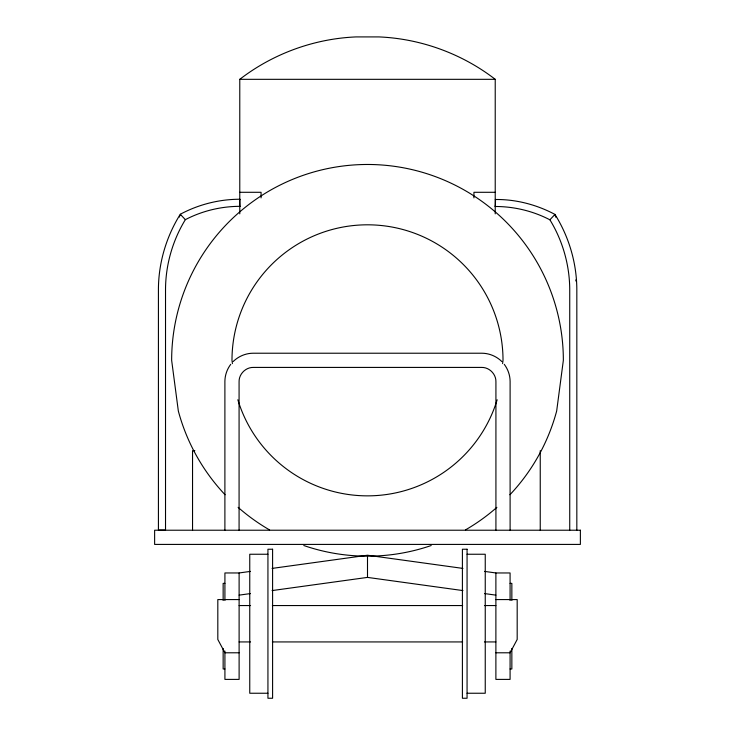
<?xml version="1.0" encoding="UTF-8"?>
<svg xmlns="http://www.w3.org/2000/svg" width="735" height="735" viewBox="0 0 735 735"><rect width="100%" height="100%" fill="white"/><g stroke="black" fill="none" stroke-linecap="round" stroke-linejoin="round"><path stroke-width="1.1" d="M495.16 206.011L495.151 206.489C514.114 206.489 533.086 211.037 549.909 219.811C562.78 240.86 569.735 265.473 569.735 290.15L569.735 530.22M495.298 199.516C515.786 199.213 536.743 204.679 554.962 214.418C569.074 236.973 576.846 263.442 576.828 290.068L576.828 530.22M495.372 206.489L495.509 199.396M502.584 363.614L503.016 360.325A135.516 135.516 0 0 0 367.5 224.809A135.516 135.516 0 0 0 231.984 360.325L232.416 363.614M239.959 199.718L239.95 199.24C219.223 199.24 198.551 204.468 180.286 214.262C166.183 236.817 158.402 263.295 158.42 289.921L158.42 530.073L165.522 530.073L165.522 290.003C165.513 265.326 172.468 240.712 185.349 219.664C202.171 210.881 221.134 206.342 240.097 206.333M230.744 364.321C227.051 369.209 224.947 375.245 224.892 381.373L224.892 530.22M549.909 219.811L554.962 214.418M233.188 361.528C238.425 356.346 245.665 353.278 253.042 353.223L481.958 353.223C489.335 353.278 496.575 356.346 501.812 361.528M239.775 213.857L239.775 79.325C272.979 53.692 314.157 38.67 356.071 36.915L378.929 36.915C420.843 38.67 462.021 53.692 495.225 79.325L495.225 213.857M224.919 600.495L224.919 572.96L239.114 572.96L250.47 571.398M272.06 568.412L367.5 555.228L462.94 568.412M239.114 595.139L250.47 593.568M272.06 590.582L367.5 577.398L462.94 590.582M239.775 79.325L495.225 79.325M239.775 192.294L261.063 192.294L261.063 197.899M495.225 192.294L473.937 192.294L473.937 197.899M194.839 450.684L192.542 450.684L192.542 530.22M267.935 554.245L249.753 554.245L249.753 693.243L267.935 693.243M467.065 554.245L485.247 554.245L485.247 693.243L467.065 693.243M484.53 571.398L495.886 572.96L510.081 572.96L510.081 600.495M224.919 583.37L223.146 583.37L223.146 600.495M510.081 583.37L511.854 583.37L511.854 600.495M239.114 599.576L217.817 599.576L217.817 639.487L224.919 652.79L239.114 652.79M495.886 599.576L517.183 599.576L517.183 639.487L510.081 652.79L495.886 652.79M239.114 605.557L250.571 605.557M272.354 605.557L462.646 605.557M484.429 605.557L495.886 605.557M239.114 641.931L250.571 641.931M272.354 641.931L462.646 641.931M484.429 641.931L495.886 641.931M224.919 668.988L223.146 668.988L223.146 648.445M510.081 668.988L511.854 668.988L511.854 648.445M484.53 593.568L495.886 595.139M180.286 214.262L185.349 219.664M504.256 364.321C507.949 369.209 510.053 375.245 510.108 381.373L510.108 530.22M239.739 199.249L239.886 206.342M540.243 450.684L540.243 530.22M510.081 651.091L510.081 679.397L495.886 679.397L495.886 572.96M495.923 530.22L495.923 381.842C496.18 374.087 489.253 367.151 481.499 367.417L253.501 367.417C245.747 367.151 238.82 374.087 239.077 381.842L239.077 530.22M367.5 556.331L367.5 577.398M239.114 572.96L239.114 679.397L224.919 679.397L224.919 651.091M179.533 217.046A2.131 2.131 0 0 1 179.606 216.494M180.158 215.539A2.131 2.131 0 0 1 180.599 215.199M575.836 279.897A2.131 2.131 0 0 1 575.836 281M554.649 215.346A2.131 2.131 0 0 1 555.09 215.686M555.43 216.127A2.131 2.131 0 0 1 555.715 217.192M509.925 494.747A195.85 195.85 0 0 0 556.671 411.012L563.35 360.325A195.85 195.85 0 0 0 367.5 164.475A195.85 195.85 0 0 0 171.65 360.325L178.329 411.012A195.85 195.85 0 0 0 225.075 494.747M496.888 507.343A195.85 195.85 0 0 1 465.42 529.926M431.206 545.517A195.85 195.85 0 0 1 303.794 545.517M269.58 529.926A195.85 195.85 0 0 1 238.112 507.343M497.154 399.767A135.516 135.516 0 0 1 237.846 399.767M580.374 530.22L154.626 530.22L154.626 544.414L580.374 544.414L580.374 530.22M272.593 549.238L267.935 549.238L267.935 698.25L272.593 698.25L272.593 549.238M467.065 549.238L462.407 549.238L462.407 698.25L467.065 698.25L467.065 549.238"/></g></svg>
